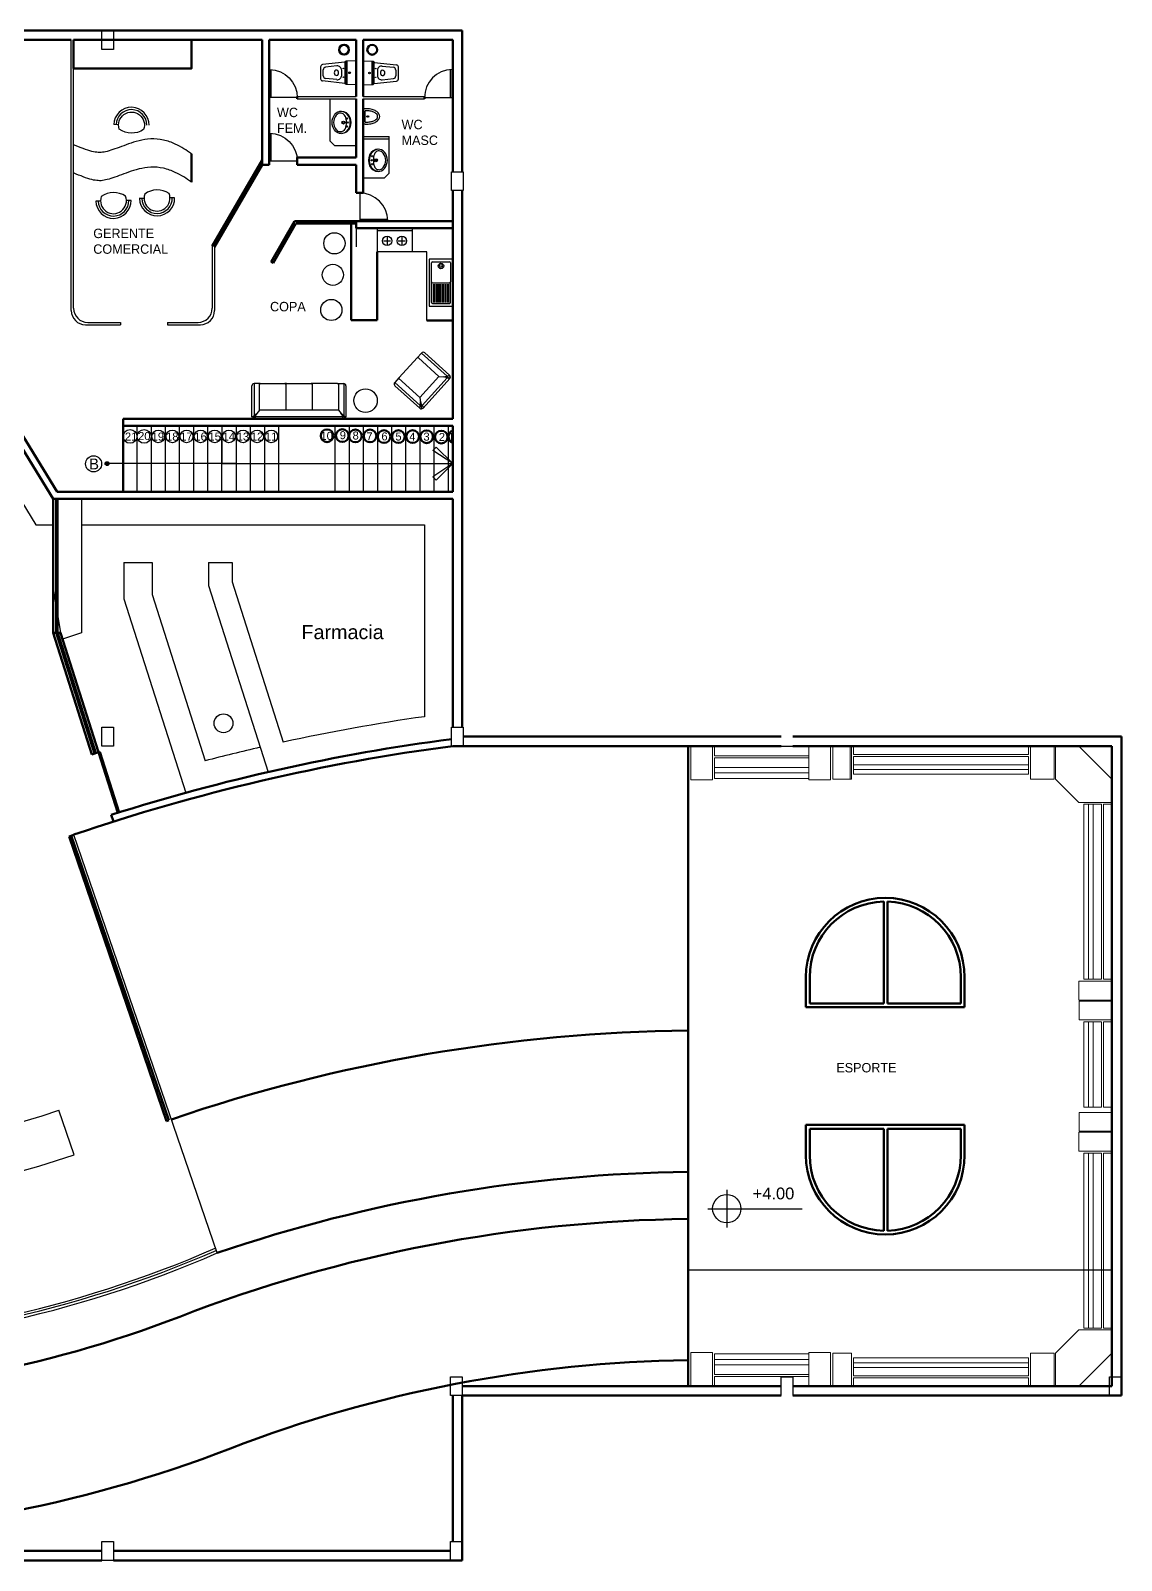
# Model space of a CAD drawing. Header units: millimetres. Extents: x 14363 to 14528, y 6076 to 6118.
# Drawn here: x 14504.58 to 14527.75, y 6083.59 to 6116.09 of the extents above; entities that cross this region are included whole.
import ezdxf

# ---------------------------------------------------------------- set-up
doc = ezdxf.new("R2010")
doc.units = ezdxf.units.MM
for name, color, linetype in [('0.2', 2, 'Continuous'), ('05', 5, 'Continuous'), ('cotas', 1, 'Continuous'), ('MOBILIARIO-0.3', 3, 'Continuous'), ('MUEBLES-0.3', 3, 'Continuous'), ('muros-0.8', 6, 'Continuous'), ('NOMBRE_', 2, 'Continuous'), ('puertas-0.2', 2, 'Continuous'), ('vidrio-0.1', 1, 'Continuous'), ('WC-0.3', 3, 'Continuous')]:
    doc.layers.add(name, color=color, linetype=linetype)
doc.styles.add('arial', font='arial.ttf')

# ---------------------------------------------------------------- blocks, each defined once
blk = doc.blocks.new('divan-01')
for p, q in [((-72.5, 0), (12, 0)), ((-77.5, -76), (-77.5, -5)), ((-60.5, -20), (-75.6, -1.1)), ((-72.5, -81), (-72.5, -7.8)), ((-70, -5), (9.5, -5)), ((-60.5, -20), (0, -20)), ((-60.5, -79), (-60.5, -20)), ((0, -20), (15.1, -1.1)), ((0, -20), (0, -81)), ((12, -81), (12, -7.8)), ((17, -5), (17, -76)), ((-58.5, -81), (-72.5, -81)), ((-60.5, -79), (-60.5, -81)), ((-58.5, -81), (-2, -81)), ((-2, -81), (2, -81)), ((-2, -81), (12, -81))]:
    blk.add_line(p, q)
for centre, radius, start, end in [((-29.5, 9.1), 41.5, 327.2764, 347.2822), ((12, -5), 5, 0, 90), ((-72.5, -5), 5, 90, 180), ((-95.4, -42.4), 41.5, 44.5961, 64.4291), ((-31, 9.1), 41.5, 192.8905, 212.7236), ((34.9, -42.4), 41.5, 115.5709, 135.4039), ((-72.5, -76), 5, 180, 270), ((-58.5, -79), 2, 180, 270), ((-2, -79), 2, 270, 0), ((12, -76), 5, 270, 0)]:
    blk.add_arc(centre, radius, start, end)
blk = doc.blocks.new('Frhu901')
for p, q in [((45, 0), (-45, 0)), ((-45, 0), (-45, -45)), ((45, -45), (45, 0)), ((-40, -38.5), (-40, -6.5)), ((-38, -4.5), (-1.5, -4.5)), ((38, -4.5), (-1.5, -4.5)), ((0.5, -38.5), (0.5, -6.5)), ((38, -7.5), (3, -7.5)), ((3, -10), (38, -10)), ((38, -12.5), (3, -12.5)), ((3, -15), (38, -15)), ((38, -17.5), (3, -17.5)), ((3, -20), (38, -20)), ((38, -22.5), (3, -22.5)), ((38, -25), (3, -25)), ((3, -27.5), (38, -27.5)), ((40, -38.5), (40, -6.5)), ((-45, -45), (45, -45)), ((-1.5, -40.5), (-38, -40.5)), ((38, -40.5), (-1.5, -40.5)), ((38, -30), (3, -30)), ((3, -32.5), (38, -32.5)), ((38, -35), (3, -35)), ((3, -37.5), (38, -37.5))]:
    blk.add_line(p, q)
for radius in [5.2, 2.7]:
    blk.add_circle((-32, -22.5), radius)
for centre, start, end in [((-38, -6.5), 90, 180), ((-1.5, -6.5), 0, 90), ((38, -6.5), 0, 90), ((-38, -38.5), 180, 270), ((-1.5, -38.5), 270, 0), ((38, -38.5), 270, 0)]:
    blk.add_arc(centre, 2, start, end)
blk = doc.blocks.new('divan-03')
for p, q in [((-72.5, 0), (133, 0)), ((-77.5, -76), (-77.5, -5)), ((-60.5, -20), (-75.6, -1.1)), ((-72.5, -81), (-72.5, -7.8)), ((-70, -5), (130.5, -5)), ((-60.5, -20), (121, -20)), ((-60.5, -79), (-60.5, -20)), ((0, -79), (0, -20)), ((60.5, -79), (60.5, -20)), ((121, -20), (136.1, -1.1)), ((121, -20), (121, -81)), ((133, -81), (133, -7.8)), ((138, -5), (138, -76)), ((-58.5, -81), (-72.5, -81)), ((-60.5, -79), (-60.5, -81)), ((-58.5, -81), (-2, -81)), ((-2, -81), (2, -81)), ((0, -80), (0, -80)), ((119, -81), (2, -81)), ((58.5, -81), (62.5, -81)), ((60.5, -80), (60.5, -80)), ((119, -81), (133, -81))]:
    blk.add_line(p, q)
for centre, radius, start, end in [((91.5, 9.1), 41.5, 327.2764, 347.2822), ((133, -5), 5, 0, 90), ((-72.5, -5), 5, 90, 180), ((-95.4, -42.4), 41.5, 44.5961, 64.4291), ((-31, 9.1), 41.5, 192.8905, 212.7236), ((155.9, -42.4), 41.5, 115.5709, 135.4039), ((-72.5, -76), 5, 180, 270), ((-58.5, -79), 2, 180, 270), ((-2, -79), 2, 270, 0), ((2, -79), 2, 180, 270), ((58.5, -79), 2, 270, 0), ((62.5, -79), 2, 180, 270), ((119, -79), 2, 270, 0), ((133, -76), 5, 270, 0)]:
    blk.add_arc(centre, radius, start, end)
blk = doc.blocks.new('Mueble 5 dwg')
at = {"layer": 'MUEBLES-0.3', "lineweight": 0}
for p, q in [((0, 0), (0.5, 0)), ((0, 0), (0, -0.7)), ((0, 0), (0.3, 0)), ((0.5, 0), (1.2, -0.7)), ((0, -0.7), (0.5, -1.2)), ((1.2, -1.2), (1.2, -0.7)), ((1.2, -1.2), (1.2, -0.9)), ((1.2, -1.2), (0.5, -1.2))]:
    blk.add_line(p, q, dxfattribs=at)
blk = doc.blocks.new('mueble 1')
at = {"layer": 'MUEBLES-0.3', "lineweight": 0}
for p, q in [((0, 0), (0.4, 0)), ((0, -0.7), (0, 0)), ((0.4, -0.7), (0.4, 0)), ((0.44, -0.6), (0.44, -0.22)), ((0.44, -0.22), (4.16, -0.22)), ((4.16, -0.22), (4.16, -0.6)), ((4.16, -0.4), (0.44, -0.4)), ((4.16, -0.5), (0.44, -0.5)), ((4.16, -0.6), (0.44, -0.6)), ((0.4, -0.7), (0, -0.7))]:
    blk.add_line(p, q, dxfattribs=at)
blk.add_lwpolyline([(0.44, -0.18), (0.44, 0), (4.16, 0), (4.16, -0.18)], close=True, dxfattribs=at)
blk = doc.blocks.new('Mueble 2')
at = {"layer": 'MUEBLES-0.3', "lineweight": 0}
for p, q in [((0, -0.7), (0, 0)), ((0, 0), (0.4, 0)), ((0.4, -0.7), (0.4, 0)), ((0.44, -0.18), (0.44, 0)), ((0.44, 0), (4.16, 0)), ((4.16, 0), (4.16, -0.18)), ((4.2, 0), (4.5, 0)), ((4.2, 0), (4.7, 0)), ((0.44, -0.18), (4.16, -0.18)), ((0.44, -0.22), (4.16, -0.22)), ((0.44, -0.6), (0.44, -0.22)), ((4.16, -0.22), (4.16, -0.6)), ((4.2, 0), (4.2, -0.7)), ((4.7, 0), (4.7, -0.7)), ((4.16, -0.4), (0.44, -0.4)), ((4.16, -0.5), (0.44, -0.5)), ((4.16, -0.6), (0.44, -0.6)), ((0.4, -0.7), (0, -0.7)), ((4.7, -0.7), (4.2, -0.7))]:
    blk.add_line(p, q, dxfattribs=at)
blk = doc.blocks.new('pissoir')
at = {"layer": 'WC-0.3'}
for p, q in [((-3.3, 12.7), (0, 12.7)), ((-3.3, 9.2), (-3.3, -9.2)), ((0, 12.7), (0, -12.7)), ((-3.3, -12.7), (0, -12.7))]:
    blk.add_line(p, q, dxfattribs=at)
for points in [[(-3.3, 12.7, 0.006599), (-6.2, 12.8, 0.060974), (-14.7, 11.7, 0.074343), (-21.2, 9, 0.106943), (-26, 4.5, 0.152216), (-27.4, 0, 0.152216), (-26, -4.5, 0.106943), (-21.2, -9, 0.074343), (-14.7, -11.7, 0.060974), (-6.2, -12.8, 0.006599), (-3.3, -12.7)], [(-6.2, 9.3, 0.053465), (-13.4, 8.6, 0.067315), (-18.8, 6.6, 0.105184), (-22.9, 3.2, 0.16885), (-24, 0, 0.16885)], [(-24, 0, 0.16885), (-22.9, -3.2, 0.105184), (-18.8, -6.6, 0.067315), (-13.4, -8.6, 0.053465), (-6.2, -9.4, 0.053465)]]:
    blk.add_lwpolyline(points, format="xyb", dxfattribs=at)
blk.add_circle((-7.9, 0), 1.29, dxfattribs=at)
for centre, start, end in [((-5.3, -6.1), 82.6229, 93.2714), ((-5.3, 6.1), 266.7286, 277.3771)]:
    blk.add_arc(centre, 15.5, start, end, dxfattribs=at)
blk.add_point((-6.2, 0), dxfattribs=at)
blk = doc.blocks.new('Inca441')
for p, q in [((-22, 0), (-21.5, -16.5)), ((-22, 0), (22, 0)), ((22, 0), (21.5, -16.5)), ((-21.5, -16.5), (21.5, -16.5)), ((-21.5, -16.5), (-21.5, -18)), ((-21.5, -18), (21.5, -18)), ((-21.5, -18), (-19.5, -20)), ((-19.5, -20), (19.5, -20)), ((-19.5, -20), (-15, -61)), ((4.7, -26), (-4.7, -26)), ((19.5, -20), (15, -61)), ((21.5, -18), (19.5, -20)), ((21.5, -16.5), (21.5, -18)), ((-12.6, -34.9), (-10.4, -55.5)), ((-2.5, -32.4), (2.5, -32.4)), ((12.6, -34.9), (10.4, -55.5)), ((-11, -65), (11, -65)), ((5.4, -60), (-5.4, -60))]:
    blk.add_line(p, q)
for centre, radius in [((-8, -23), 0.5), ((0, -11.5), 1.5), ((8, -23), 0.5)]:
    blk.add_circle(centre, radius)
for centre, radius, start, end in [((-4.7, -34), 8, 90, 186.2635), ((4.7, -34), 8, 353.7365, 90), ((-5.4, -55), 5, 186.2635, 270), ((-2.5, -34.9), 2.5, 90, 180), ((0, -34.9), 5, 180, 0), ((2.5, -34.9), 2.5, 0, 90), ((5.4, -55), 5, 270, 353.7365), ((-10.5, -60.5), 4.52, 186.2635, 263.7365), ((10.5, -60.5), 4.52, 276.2635, 353.7365)]:
    blk.add_arc(centre, radius, start, end)

msp = doc.modelspace()

# ---------------------------------------------------------------- hatches: boundary and pattern name
at = {"layer": 'MUEBLES-0.3', "ltscale": 0.01}
msp.add_hatch(color=256, dxfattribs=at).paths.add_polyline_path([(14506.244, 6106.89, 1), (14506.165, 6106.89, 1)])

# ---------------------------------------------------------------- linework, layer by layer
at = {"layer": '0.2'}
msp.add_line((14508.546, 6090.121), (14505.503, 6099.007), dxfattribs=at)
msp.add_arc((14498.812, 6112.435), 24.345, 247.6622, 293.5675, dxfattribs=at)
at = {"layer": '05'}
msp.add_line((14520.521, 6100.89), (14520.771, 6100.89), dxfattribs=at)
for points in [[(14506.096, 6115.69), (14506.096, 6116.09), (14506.346, 6116.09), (14506.346, 6115.69)], [(14513.521, 6112.69), (14513.521, 6113.09), (14513.771, 6113.09), (14513.771, 6112.69)], [(14506.096, 6100.89), (14506.096, 6101.29), (14506.346, 6101.29), (14506.346, 6100.89)], [(14513.521, 6100.89), (14513.521, 6101.29), (14513.771, 6101.29), (14513.771, 6100.89)], [(14513.496, 6087.09), (14513.496, 6087.49), (14513.746, 6087.49), (14513.746, 6087.09)], [(14527.496, 6087.09), (14527.496, 6087.49), (14527.746, 6087.49), (14527.746, 6087.09)], [(14506.096, 6083.59), (14506.096, 6083.99), (14506.346, 6083.99), (14506.346, 6083.59)], [(14513.496, 6083.59), (14513.496, 6083.99), (14513.746, 6083.99), (14513.746, 6083.59)]]:
    msp.add_lwpolyline(points, close=True, dxfattribs=at)
msp.add_lwpolyline([(14520.521, 6087.09), (14520.521, 6087.49), (14520.771, 6087.49), (14520.771, 6087.09)], dxfattribs=at)
at = {"layer": 'cotas', "lineweight": 50}
for centre in [(14510.879, 6107.481), (14511.2, 6107.487), (14511.479, 6107.478), (14511.791, 6107.478), (14512.089, 6107.464), (14512.394, 6107.464), (14512.695, 6107.465), (14512.99, 6107.462), (14513.302, 6107.455)]:
    msp.add_circle(centre, 0.135, dxfattribs=at)
msp.add_arc((14513.59, 6107.462), 0.135, 109.06, 250.94, dxfattribs=at)
at = {"layer": 'MOBILIARIO-0.3', "color": 4}
for p, q in [((14511.496, 6111.89), (14511.496, 6111.495)), ((14518.538, 6089.766), (14527.55, 6089.766))]:
    msp.add_line(p, q, dxfattribs=at)
at = {"layer": 'MOBILIARIO-0.3'}
for p, q in [((14512.996, 6111.39), (14511.945, 6111.39)), ((14512.996, 6109.934), (14512.996, 6111.39))]:
    msp.add_line(p, q, dxfattribs=at)
at = {"layer": 'MOBILIARIO-0.3', "linetype": 'ByBlock'}
for points in [[(14511.361, 6114.252, -0.200858), (14511.361, 6114.022, -0.302325), (14511.177, 6113.9), (14511.177, 6113.9, -0.225897), (14511.046, 6113.963, -0.354933), (14511.046, 6114.312)], [(14511.259, 6114.27, -0.179554), (14511.259, 6114.005, -0.448949), (14511.115, 6113.949, -0.104434), (14511.072, 6113.984)], [(14511.781, 6113.449, 0.200858), (14511.781, 6113.219, 0.302325), (14511.964, 6113.097), (14511.964, 6113.097, 0.225897), (14512.096, 6113.16, 0.354933), (14512.096, 6113.509)], [(14511.883, 6113.467, 0.179554), (14511.883, 6113.202, 0.448949), (14512.026, 6113.146, 0.104434), (14512.069, 6113.181)]]:
    msp.add_lwpolyline(points, format="xyb", dxfattribs=at)
for centre, radius in [((14511.305, 6114.222), 0.0127), ((14511.226, 6114.137), 0.0318), ((14511.226, 6114.137), 0.0195), ((14511.305, 6114.053), 0.0127), ((14511.316, 6114.137), 0.0148), ((14511.825, 6113.334), 0.0148), ((14511.836, 6113.419), 0.0127), ((14511.836, 6113.25), 0.0127), ((14511.915, 6113.334), 0.0318), ((14511.915, 6113.334), 0.0195)]:
    msp.add_circle(centre, radius, dxfattribs=at)
for centre, radius, start, end in [((14511.26, 6114.137), 0.243, 140.9171, 219.0829), ((14511.177, 6114.205), 0.169, 90, 140.9171), ((14511.177, 6114.205), 0.135, 117.069, 140.9171), ((14511.177, 6114.175), 0.199, 22.7144, 90), ((14511.149, 6114.158), 0.218, 22.1793, 79.0033), ((14511.086, 6114.137), 0.284, 338.7467, 21.2533), ((14511.149, 6114.117), 0.218, 280.9967, 337.8207), ((14512.055, 6113.334), 0.284, 158.7467, 201.2533), ((14511.964, 6113.372), 0.199, 90, 157.2856), ((14511.993, 6113.355), 0.218, 100.9967, 157.8207), ((14511.964, 6113.402), 0.169, 39.0829, 90), ((14511.964, 6113.402), 0.135, 39.0829, 62.931), ((14511.881, 6113.334), 0.243, 320.9171, 39.0829), ((14511.993, 6113.314), 0.218, 202.1793, 259.0033)]:
    msp.add_arc(centre, radius, start, end, dxfattribs=at)
at = {"layer": 'MUEBLES-0.3', "ltscale": 0.01}
for p, q in [((14505.446, 6110.14), (14505.446, 6115.89)), ((14505.496, 6110.19), (14505.496, 6115.89)), ((14508.438, 6111.508), (14508.438, 6110.19)), ((14508.488, 6111.495), (14508.488, 6110.14)), ((14505.746, 6109.84), (14506.489, 6109.84)), ((14505.796, 6109.89), (14506.489, 6109.89)), ((14506.489, 6109.89), (14506.489, 6109.84)), ((14507.489, 6109.89), (14508.138, 6109.89)), ((14507.489, 6109.89), (14507.489, 6109.84)), ((14507.489, 6109.84), (14508.188, 6109.84)), ((14513.121, 6107.172), (14513.192, 6107.243)), ((14513.546, 6106.89), (14513.121, 6107.172)), ((14513.546, 6106.89), (14513.192, 6107.243)), ((14508.946, 6106.89), (14506.205, 6106.89)), ((14508.646, 6106.89), (14510.446, 6106.89)), ((14510.446, 6106.89), (14513.546, 6106.89)), ((14513.546, 6106.89), (14513.121, 6106.607)), ((14513.546, 6106.89), (14513.192, 6106.536)), ((14513.121, 6106.607), (14513.192, 6106.536)), ((14519.366, 6091.462), (14519.366, 6090.662)), ((14518.966, 6091.062), (14520.966, 6091.062))]:
    msp.add_line(p, q, dxfattribs=at)
at = {"layer": 'MUEBLES-0.3', "lineweight": 50}
for p, q in [((14510.246, 6114.64), (14510.246, 6114.69)), ((14512.946, 6114.64), (14512.946, 6114.69)), ((14507.996, 6113.471), (14507.996, 6112.871)), ((14508.438, 6111.508), (14509.496, 6113.34)), ((14508.488, 6111.495), (14509.496, 6113.24)), ((14509.688, 6111.174), (14510.188, 6112.04)), ((14509.732, 6111.149), (14510.217, 6111.99)), ((14510.188, 6112.04), (14511.496, 6112.04)), ((14510.217, 6111.99), (14511.496, 6111.99)), ((14511.39, 6109.94), (14511.39, 6111.99)), ((14511.94, 6109.938), (14511.94, 6111.39)), ((14509.688, 6111.174), (14509.732, 6111.149)), ((14511.39, 6109.94), (14511.94, 6109.938)), ((14512.996, 6109.934), (14513.546, 6109.933)), ((14522.699, 6095.42), (14522.699, 6097.586)), ((14522.779, 6095.42), (14522.779, 6097.585)), ((14521.046, 6095.981), (14521.046, 6095.34)), ((14521.126, 6095.981), (14521.126, 6095.42)), ((14524.336, 6095.981), (14524.336, 6095.42)), ((14524.416, 6095.981), (14524.416, 6095.34)), ((14522.699, 6095.42), (14521.126, 6095.42)), ((14524.336, 6095.42), (14522.779, 6095.42)), ((14524.416, 6095.34), (14521.046, 6095.34)), ((14524.416, 6092.84), (14521.046, 6092.84)), ((14521.046, 6092.198), (14521.046, 6092.84)), ((14524.416, 6092.198), (14524.416, 6092.84)), ((14522.699, 6092.76), (14521.126, 6092.76)), ((14521.126, 6092.198), (14521.126, 6092.76)), ((14522.699, 6092.76), (14522.699, 6090.594)), ((14522.779, 6092.76), (14522.779, 6090.594)), ((14524.336, 6092.76), (14522.779, 6092.76)), ((14524.336, 6092.198), (14524.336, 6092.76))]:
    msp.add_line(p, q, dxfattribs=at)
at = {"layer": 'MUEBLES-0.3'}
for p, q in [((14510.246, 6114.69), (14511.496, 6114.69)), ((14510.246, 6114.64), (14511.496, 6114.64)), ((14510.946, 6113.74), (14510.946, 6114.64)), ((14511.646, 6114.69), (14512.946, 6114.69)), ((14511.646, 6114.64), (14512.946, 6114.64)), ((14506.449, 6114.09), (14506.35, 6114.092)), ((14511.046, 6113.64), (14510.946, 6113.74)), ((14511.496, 6113.64), (14511.046, 6113.64)), ((14511.646, 6113.84), (14512.196, 6113.84)), ((14511.646, 6113.79), (14512.196, 6113.79)), ((14512.196, 6113.064), (14512.196, 6113.84)), ((14511.646, 6112.964), (14512.096, 6112.964)), ((14512.096, 6112.964), (14512.196, 6113.064)), ((14506.067, 6112.469), (14505.967, 6112.467)), ((14506.717, 6112.482), (14506.617, 6112.48)), ((14506.991, 6112.525), (14506.891, 6112.523)), ((14507.641, 6112.537), (14507.541, 6112.535)), ((14511.945, 6111.89), (14511.945, 6111.39)), ((14511.945, 6111.89), (14512.695, 6111.89)), ((14511.945, 6111.84), (14512.695, 6111.84)), ((14512.152, 6111.698), (14512.152, 6111.548)), ((14512.466, 6111.698), (14512.466, 6111.548)), ((14512.695, 6111.39), (14512.695, 6111.89)), ((14512.077, 6111.623), (14512.227, 6111.623)), ((14512.391, 6111.623), (14512.541, 6111.623)), ((14503.776, 6107.09), (14504.695, 6105.59)), ((14505.662, 6106.14), (14505.662, 6103.292)), ((14504.695, 6105.59), (14505.062, 6105.59)), ((14505.662, 6105.59), (14512.946, 6105.59)), ((14512.946, 6105.59), (14512.946, 6101.514)), ((14506.562, 6104.79), (14506.562, 6104.019)), ((14506.562, 6104.79), (14507.162, 6104.79)), ((14507.162, 6104.79), (14507.162, 6104.113)), ((14508.362, 6104.79), (14508.362, 6104.299)), ((14508.362, 6104.79), (14508.862, 6104.79)), ((14508.862, 6104.79), (14508.862, 6104.377)), ((14505.062, 6104.238), (14505.218, 6103.294)), ((14508.362, 6104.299), (14509.624, 6100.338)), ((14508.862, 6104.377), (14509.947, 6100.973)), ((14506.562, 6104.019), (14507.876, 6099.896)), ((14507.162, 6104.113), (14508.289, 6100.577)), ((14505.662, 6103.292), (14505.26, 6103.164)), ((14505.506, 6092.207), (14505.182, 6093.154))]:
    msp.add_line(p, q, dxfattribs=at)
at = {"layer": 'MUEBLES-0.3', "lineweight": 0}
for p, q in [((14518.604, 6100.17), (14518.604, 6100.89)), ((14518.604, 6100.89), (14519.061, 6100.89)), ((14519.061, 6100.17), (14519.061, 6100.89)), ((14519.107, 6100.684), (14519.107, 6100.89)), ((14519.107, 6100.89), (14520.521, 6100.89)), ((14519.107, 6100.684), (14521.111, 6100.684)), ((14519.107, 6100.638), (14521.111, 6100.638)), ((14519.107, 6100.204), (14519.107, 6100.638)), ((14520.771, 6100.89), (14521.111, 6100.89)), ((14520.992, 6100.89), (14521.563, 6100.89)), ((14521.111, 6100.89), (14521.568, 6100.89)), ((14521.111, 6100.17), (14521.111, 6100.89)), ((14521.568, 6100.17), (14521.568, 6100.89)), ((14521.985, 6100.89), (14521.985, 6100.204)), ((14521.111, 6100.433), (14519.107, 6100.433)), ((14521.111, 6100.319), (14519.107, 6100.319)), ((14519.061, 6100.17), (14518.604, 6100.17)), ((14521.111, 6100.204), (14519.107, 6100.204)), ((14521.568, 6100.17), (14521.111, 6100.17)), ((14526.846, 6095.071), (14526.846, 6095.471)), ((14526.846, 6095.471), (14527.546, 6095.471)), ((14527.546, 6095.471), (14527.546, 6095.071)), ((14526.846, 6095.071), (14527.546, 6095.071)), ((14526.946, 6093.221), (14526.946, 6095.031)), ((14526.946, 6095.031), (14527.326, 6095.031)), ((14527.046, 6093.221), (14527.046, 6095.031)), ((14527.146, 6093.221), (14527.146, 6095.031)), ((14527.326, 6095.031), (14527.326, 6093.221)), ((14527.366, 6095.031), (14527.366, 6093.221)), ((14527.366, 6095.031), (14527.546, 6095.031)), ((14527.546, 6095.031), (14527.546, 6093.221)), ((14526.846, 6093.108), (14526.846, 6092.708)), ((14526.846, 6093.108), (14527.546, 6093.108)), ((14526.946, 6093.221), (14527.326, 6093.221)), ((14527.366, 6093.221), (14527.546, 6093.221)), ((14527.546, 6092.708), (14527.546, 6093.108)), ((14526.846, 6092.708), (14527.546, 6092.708)), ((14518.604, 6088.009), (14518.604, 6087.29)), ((14519.061, 6088.009), (14518.604, 6088.009)), ((14519.061, 6088.009), (14519.061, 6087.29)), ((14521.111, 6087.975), (14519.107, 6087.975)), ((14519.107, 6087.975), (14519.107, 6087.541)), ((14521.111, 6088.009), (14521.111, 6087.29)), ((14521.568, 6088.009), (14521.111, 6088.009)), ((14521.568, 6088.009), (14521.568, 6087.29)), ((14521.111, 6087.861), (14519.107, 6087.861)), ((14521.111, 6087.746), (14519.107, 6087.746)), ((14518.604, 6087.29), (14519.061, 6087.29)), ((14519.107, 6087.541), (14521.111, 6087.541)), ((14519.107, 6087.495), (14521.111, 6087.495)), ((14519.107, 6087.495), (14519.107, 6087.29)), ((14519.107, 6087.29), (14520.521, 6087.29)), ((14520.771, 6087.29), (14521.111, 6087.29)), ((14520.992, 6087.29), (14521.563, 6087.29)), ((14521.111, 6087.29), (14521.568, 6087.29))]:
    msp.add_line(p, q, dxfattribs=at)
at = {"layer": 'MUEBLES-0.3', "lineweight": 50}
msp.add_lwpolyline([(14505.496, 6115.89), (14507.996, 6115.89), (14507.996, 6115.282), (14505.496, 6115.282)], close=True, dxfattribs=at)
at = {"layer": 'MUEBLES-0.3', "ltscale": 0.01}
for points in [[(14506.981, 6113.987, -0.316228), (14506.464, 6113.997, -1.423025)], [(14506.599, 6112.573, 0.316228), (14506.082, 6112.563, 1.423025)], [(14507.523, 6112.628, 0.316228), (14507.006, 6112.618, 1.423025)]]:
    msp.add_lwpolyline(points, format="xyb", close=True, dxfattribs=at)
at = {"layer": 'MUEBLES-0.3'}
for centre, radius in [((14511.034, 6111.57), 0.225), ((14512.152, 6111.623), 0.1), ((14512.466, 6111.623), 0.1), ((14511.001, 6110.901), 0.225), ((14510.968, 6110.155), 0.225), ((14511.695, 6108.229), 0.25), ((14508.678, 6101.373), 0.2)]:
    msp.add_circle(centre, radius, dxfattribs=at)
at = {"layer": 'MUEBLES-0.3', "ltscale": 0.01}
for centre, radius in [((14505.92, 6106.885), 0.171), ((14506.205, 6106.89), 0.0396), ((14519.366, 6091.062), 0.3)]:
    msp.add_circle(centre, radius, dxfattribs=at)
for centre, radius, start, end in [((14506.724, 6114.085), 0.375, 358.8956, 178.8956), ((14506.724, 6114.085), 0.325, 358.8956, 178.8956), ((14506.342, 6112.475), 0.375, 181.1044, 1.1044), ((14506.342, 6112.475), 0.325, 181.1044, 1.1044), ((14507.266, 6112.53), 0.375, 181.1044, 1.1044), ((14507.266, 6112.53), 0.325, 181.1044, 1.1044), ((14505.746, 6110.14), 0.3, 180, 270), ((14505.796, 6110.19), 0.3, 180, 270), ((14508.138, 6110.19), 0.3, 270, 0), ((14508.188, 6110.14), 0.3, 270, 0)]:
    msp.add_arc(centre, radius, start, end, dxfattribs=at)
at = {"layer": 'MUEBLES-0.3', "linetype": 'ByBlock'}
for centre, start, end in [((14511.162, 6114.234), 20.3585, 117.069), ((14511.979, 6113.431), 62.931, 159.6415)]:
    msp.add_arc(centre, 0.103, start, end, dxfattribs=at)
at = {"layer": 'MUEBLES-0.3'}
for centre, radius, start, end in [((14518.91, 6059.846), 42.093, 98.1458, 102.2948), ((14518.91, 6059.846), 42.093, 102.978, 104.6153), ((14498.746, 6112.09), 20, 254.5145, 288.7733), ((14498.746, 6112.09), 21, 254.5145, 288.7792)]:
    msp.add_arc(centre, radius, start, end, dxfattribs=at)
at = {"layer": 'MUEBLES-0.3', "lineweight": 50}
for centre, radius, start, end in [((14522.731, 6095.981), 1.685, 0, 180), ((14522.731, 6095.981), 1.605, 91.1399, 180), ((14522.731, 6095.981), 1.605, 0, 88.2837), ((14522.731, 6092.198), 1.685, 180, 360), ((14522.731, 6092.198), 1.605, 180, 268.8601), ((14522.731, 6092.198), 1.605, 271.7163, 360)]:
    msp.add_arc(centre, radius, start, end, dxfattribs=at)
at = {"layer": 'MUEBLES-0.3', "ltscale": 0.01}
for points in [[(14507.996, 6113.471), (14507.892, 6113.546), (14507.78, 6113.619), (14507.576, 6113.714), (14507.492, 6113.745), (14507.316, 6113.784), (14507.22, 6113.792), (14507.044, 6113.783), (14506.962, 6113.769), (14506.727, 6113.711), (14506.588, 6113.655), (14506.339, 6113.561), (14506.228, 6113.524), (14506.095, 6113.501), (14506.059, 6113.499), (14505.977, 6113.504), (14505.931, 6113.511), (14505.771, 6113.551), (14505.641, 6113.604), (14505.496, 6113.665)], [(14507.996, 6112.871), (14507.892, 6112.946), (14507.78, 6113.019), (14507.576, 6113.114), (14507.492, 6113.145), (14507.316, 6113.184), (14507.22, 6113.192), (14507.044, 6113.183), (14506.962, 6113.169), (14506.727, 6113.111), (14506.588, 6113.055), (14506.339, 6112.961), (14506.228, 6112.924), (14506.095, 6112.901), (14506.059, 6112.899), (14505.977, 6112.904), (14505.931, 6112.911), (14505.771, 6112.951), (14505.641, 6113.004), (14505.496, 6113.065)]]:
    msp.add_open_spline(points, degree=3, knots=[0.514036, 0.514036, 0.514036, 0.514036, 1.164625, 1.164625, 1.564569, 1.564569, 1.948047, 1.948047, 2.331526, 2.331526, 3.11678, 3.11678, 3.902034, 3.902034, 4.314423, 4.314423, 4.726811, 4.726811, 5.634182, 5.634182, 5.634182, 5.634182], dxfattribs=at)
at = {"layer": 'muros-0.8', "lineweight": 50}
for p, q in [((14483.746, 6116.09), (14513.746, 6116.09)), ((14501.446, 6115.89), (14505.446, 6115.89)), ((14505.496, 6115.89), (14509.496, 6115.89)), ((14509.496, 6113.24), (14509.496, 6115.89)), ((14509.646, 6113.24), (14509.646, 6115.89)), ((14509.646, 6115.89), (14511.496, 6115.89)), ((14511.496, 6115.89), (14511.496, 6114.69)), ((14511.646, 6115.89), (14511.646, 6114.69)), ((14511.646, 6115.89), (14513.546, 6115.89)), ((14513.546, 6115.89), (14513.546, 6113.09)), ((14513.746, 6116.09), (14513.746, 6113.09)), ((14511.496, 6114.64), (14511.496, 6113.39)), ((14511.646, 6114.64), (14511.646, 6112.64)), ((14510.246, 6113.39), (14510.246, 6113.24)), ((14510.246, 6113.39), (14511.496, 6113.39)), ((14509.496, 6113.24), (14509.646, 6113.24)), ((14510.246, 6113.24), (14511.496, 6113.24)), ((14511.496, 6113.24), (14511.496, 6112.64)), ((14511.646, 6112.64), (14511.496, 6112.64)), ((14513.546, 6112.69), (14513.546, 6107.84)), ((14513.746, 6112.69), (14513.746, 6101.29)), ((14511.496, 6112.04), (14511.496, 6111.89)), ((14511.496, 6112.04), (14513.546, 6112.04)), ((14511.496, 6111.89), (14513.546, 6111.89)), ((14504.196, 6107.84), (14505.146, 6106.29)), ((14506.546, 6106.29), (14506.546, 6107.84)), ((14506.546, 6107.84), (14513.546, 6107.84)), ((14504.112, 6107.69), (14505.062, 6106.14)), ((14506.546, 6107.69), (14513.546, 6107.69)), ((14513.546, 6107.69), (14513.546, 6106.29)), ((14505.062, 6106.14), (14513.546, 6106.14)), ((14505.062, 6106.14), (14505.062, 6103.292)), ((14505.146, 6106.29), (14513.546, 6106.29)), ((14513.546, 6106.14), (14513.546, 6101.29)), ((14505.218, 6103.294), (14505.062, 6103.292)), ((14505.062, 6103.292), (14505.884, 6100.713)), ((14505.218, 6103.294), (14506.027, 6100.758)), ((14513.771, 6101.09), (14520.521, 6101.09)), ((14520.771, 6101.09), (14527.746, 6101.09)), ((14527.746, 6087.09), (14527.746, 6101.09)), ((14506.027, 6100.758), (14505.884, 6100.713)), ((14513.546, 6100.89), (14520.521, 6100.89)), ((14520.771, 6100.89), (14527.546, 6100.89)), ((14527.546, 6087.29), (14527.546, 6100.89)), ((14506.294, 6099.427), (14506.339, 6099.284)), ((14513.746, 6087.29), (14520.521, 6087.29)), ((14520.771, 6087.29), (14527.546, 6087.29)), ((14513.546, 6087.09), (14513.546, 6083.99)), ((14513.546, 6087.09), (14513.546, 6083.99)), ((14513.746, 6087.09), (14513.746, 6083.59)), ((14513.746, 6087.09), (14513.746, 6083.59)), ((14513.746, 6087.09), (14520.521, 6087.09)), ((14520.771, 6087.09), (14527.746, 6087.09)), ((14506.096, 6083.79), (14498.471, 6083.79)), ((14513.496, 6083.79), (14506.346, 6083.79)), ((14506.096, 6083.59), (14498.471, 6083.59)), ((14513.746, 6083.59), (14506.346, 6083.59))]:
    msp.add_line(p, q, dxfattribs=at)
for centre in [(14511.239, 6115.684), (14511.836, 6115.682)]:
    msp.add_circle(centre, 0.104, dxfattribs=at)
for radius, end in [(41.543, 107.6794), (41.393, 108.8979)]:
    msp.add_arc((14518.91, 6059.846), radius, 97.4461, end, dxfattribs=at)
at = {"layer": 'puertas-0.2'}
for p, q in [((14509.659, 6114.665), (14509.659, 6115.265)), ((14513.532, 6114.665), (14513.532, 6115.265)), ((14509.659, 6113.315), (14509.659, 6113.915)), ((14511.571, 6112.053), (14512.171, 6112.053))]:
    msp.add_line(p, q, dxfattribs=at)
for points in [[(14509.659, 6115.264, -0.407719), (14510.246, 6114.665), (14509.646, 6114.665)], [(14513.532, 6115.264, 0.407719), (14512.946, 6114.665), (14513.546, 6114.665)], [(14509.659, 6113.914, -0.407719), (14510.246, 6113.315), (14509.646, 6113.315)], [(14512.17, 6112.053, 0.407719), (14511.571, 6112.64), (14511.571, 6112.04)]]:
    msp.add_lwpolyline(points, format="xyb", dxfattribs=at)
for points in [[(14509.692, 6114.665), (14509.692, 6115.263)], [(14513.499, 6114.665), (14513.499, 6115.263)], [(14509.692, 6113.315), (14509.692, 6113.913)], [(14511.571, 6112.086), (14512.169, 6112.086)]]:
    msp.add_lwpolyline(points, dxfattribs=at)
at = {"layer": 'vidrio-0.1'}
for p, q in [((14506.546, 6106.29), (14506.546, 6107.49)), ((14506.846, 6106.29), (14506.846, 6107.69)), ((14507.146, 6106.29), (14507.146, 6107.69)), ((14507.446, 6106.29), (14507.446, 6107.69)), ((14507.746, 6106.29), (14507.746, 6107.69)), ((14508.046, 6106.29), (14508.046, 6107.69)), ((14508.346, 6106.29), (14508.346, 6107.69)), ((14508.646, 6106.29), (14508.646, 6107.49))]:
    msp.add_line(p, q, dxfattribs=at)
at = {"layer": 'vidrio-0.1', "ltscale": 0.04}
for p, q in [((14508.646, 6107.69), (14508.646, 6106.89)), ((14508.946, 6107.69), (14508.946, 6106.29)), ((14509.246, 6107.69), (14509.246, 6106.29)), ((14509.546, 6107.69), (14509.546, 6106.29)), ((14509.846, 6107.69), (14509.846, 6106.29)), ((14511.046, 6107.69), (14511.046, 6106.29)), ((14511.346, 6107.69), (14511.346, 6106.29)), ((14511.646, 6107.69), (14511.646, 6106.29)), ((14511.946, 6107.69), (14511.946, 6106.29)), ((14512.246, 6107.69), (14512.246, 6106.29)), ((14512.546, 6107.69), (14512.546, 6106.29)), ((14512.846, 6107.69), (14512.846, 6106.29)), ((14513.146, 6107.69), (14513.146, 6106.29)), ((14513.446, 6107.69), (14513.446, 6106.29))]:
    msp.add_line(p, q, dxfattribs=at)
at = {"layer": 'vidrio-0.1', "lineweight": 50}
for p, q in [((14505.122, 6106.14), (14505.122, 6103.302)), ((14505.152, 6106.14), (14505.152, 6103.306)), ((14505.122, 6103.302), (14505.941, 6100.731)), ((14505.152, 6103.306), (14505.97, 6100.74)), ((14506.027, 6100.758), (14506.437, 6099.472)), ((14506.055, 6100.767), (14506.465, 6099.481)), ((14518.546, 6087.29), (14518.546, 6100.89)), ((14505.399, 6098.972), (14505.503, 6099.007)), ((14507.47, 6092.923), (14505.399, 6098.972)), ((14507.517, 6092.94), (14505.447, 6098.988)), ((14507.47, 6092.923), (14507.517, 6092.94))]:
    msp.add_line(p, q, dxfattribs=at)
at = {"layer": 'vidrio-0.1', "ltscale": 0.01}
for centre, radius in [((14506.693, 6107.468), 0.146), ((14506.993, 6107.468), 0.146), ((14507.293, 6107.468), 0.135), ((14507.593, 6107.468), 0.135), ((14507.893, 6107.468), 0.135), ((14508.193, 6107.468), 0.135), ((14508.493, 6107.468), 0.135), ((14508.793, 6107.468), 0.135), ((14509.093, 6107.468), 0.135), ((14509.393, 6107.468), 0.135), ((14509.693, 6107.468), 0.135)]:
    msp.add_circle(centre, radius, dxfattribs=at)
at = {"layer": 'vidrio-0.1', "lineweight": 50}
for centre, radius, start, end in [((14518.91, 6059.846), 42.893, 107.4389, 107.479), ((14518.91, 6059.846), 35, 90.5963, 108.8979), ((14518.91, 6059.846), 32, 90.6522, 108.8979), ((14518.91, 6059.846), 31, 90.6732, 111.1048), ((14498.746, 6112.09), 25, 270, 291.1048), ((14518.91, 6059.846), 28, 90.7453, 111.1048), ((14498.746, 6112.09), 28, 270, 291.1048)]:
    msp.add_arc(centre, radius, start, end, dxfattribs=at)
at = {"layer": 'vidrio-0.1'}
for radius, start in [(24.285, 247.8041), (24.235, 247.923)]:
    msp.add_arc((14498.812, 6112.435), radius, start, 293.5675, dxfattribs=at)

# ---------------------------------------------------------------- block references
at = {"layer": 'MUEBLES-0.3'}
for name, p, xscale, yscale, zscale, rotation in [('Inca441', (14511.488, 6115.193), 0.01153846153829363, 0.01153846153829363, 0.01153846153846148, 270), ('Inca441', (14511.646, 6115.19), 0.01153846153829363, 0.01153846153829363, 0.01153846153846148, 90), ('pissoir', (14511.646, 6114.265), 0.01275417850774829, 0.01275417850865779, 0.01275417850849548, 180), ('Frhu901', (14513.546, 6110.734), 0.01111111111089219, 0.01111111111094942, 0.01111111111111139, 269.9999999999339), ('divan-03', (14510.561, 6107.84), 0.009259259259208102, 0.00925925925912452, 0.009259259259259101, 180.0000000004029)]:
    msp.add_blockref(name, p, dxfattribs=dict(at, xscale=xscale, yscale=yscale, zscale=zscale, rotation=rotation))
at = {"layer": 'MUEBLES-0.3', "ltscale": 0.01, "xscale": 0.009999999999972687, "yscale": 0.01000000000021828, "zscale": 0.01, "rotation": 227.8173626029182}
msp.add_blockref('divan-01', (14512.996, 6108.159), dxfattribs=at)
at = {"layer": 'muros-0.8', "lineweight": 50}
for name, p in [('Mueble 2', (14521.615, 6100.89)), ('Mueble 5 dwg', (14526.345, 6100.89))]:
    msp.add_blockref(name, p, dxfattribs=at)
at = {"layer": 'muros-0.8', "lineweight": 50, "xscale": -1}
for name, p, rotation in [('mueble 1', (14527.545, 6095.495), 269.9999999998739), ('Mueble 5 dwg', (14526.345, 6087.29), 180), ('Mueble 2', (14521.615, 6087.29), 180)]:
    msp.add_blockref(name, p, dxfattribs=dict(at, rotation=rotation))
at = {"layer": 'muros-0.8', "lineweight": 50, "rotation": 270.0000000001261}
msp.add_blockref('mueble 1', (14527.545, 6092.684), dxfattribs=at)

# ---------------------------------------------------------------- texts
at = {"layer": 'cotas', "lineweight": 50, "style": 'arial'}
for s, p in [('21', (14506.585, 6107.38)), ('20', (14506.865, 6107.391)), ('19', (14507.152, 6107.38)), ('18', (14507.459, 6107.38)), ('17', (14507.759, 6107.38)), ('16', (14508.059, 6107.38)), ('15', (14508.359, 6107.38)), ('14', (14508.659, 6107.38)), ('13', (14508.959, 6107.38)), ('12', (14509.259, 6107.38)), ('11', (14509.559, 6107.38)), ('10', (14510.737, 6107.394)), ('9', (14511.146, 6107.409)), ('8', (14511.419, 6107.402)), ('7', (14511.713, 6107.385)), ('6', (14512.031, 6107.384)), ('5', (14512.329, 6107.381)), ('4', (14512.623, 6107.379)), ('3', (14512.924, 6107.379)), ('2', (14513.25, 6107.371)), ('1', (14513.448, 6107.372))]:
    msp.add_text(s, height=0.17, dxfattribs=at).set_placement(p)
at = {"layer": 'MUEBLES-0.3', "ltscale": 0.01, "style": 'arial'}
msp.add_text('B', height=0.23, dxfattribs=at).set_placement((14505.821, 6106.768))
at = {"layer": 'NOMBRE_'}
for s, p in [('WC', (14509.814, 6114.251)), ('FEM.', (14509.814, 6113.917)), ('WC', (14512.46, 6113.994)), ('MASC', (14512.46, 6113.66)), ('GERENTE', (14505.913, 6111.681)), ('COMERCIAL', (14505.913, 6111.348)), ('COPA', (14509.667, 6110.126)), ('ESPORTE', (14521.692, 6093.957))]:
    msp.add_text(s, height=0.2, dxfattribs=at).set_placement(p)
at = {"layer": 'NOMBRE_', "lineweight": 50, "style": 'arial'}
msp.add_text('+4.00', height=0.25, dxfattribs=at).set_placement((14519.916, 6091.26))
at = {"layer": 'NOMBRE_', "insert": (14510.334, 6103.461), "char_height": 0.3, "width": 2.1766, "attachment_point": 1, "style": 'arial'}
msp.add_mtext('Farmacia', dxfattribs=at)

doc.saveas('drawing.dxf')
